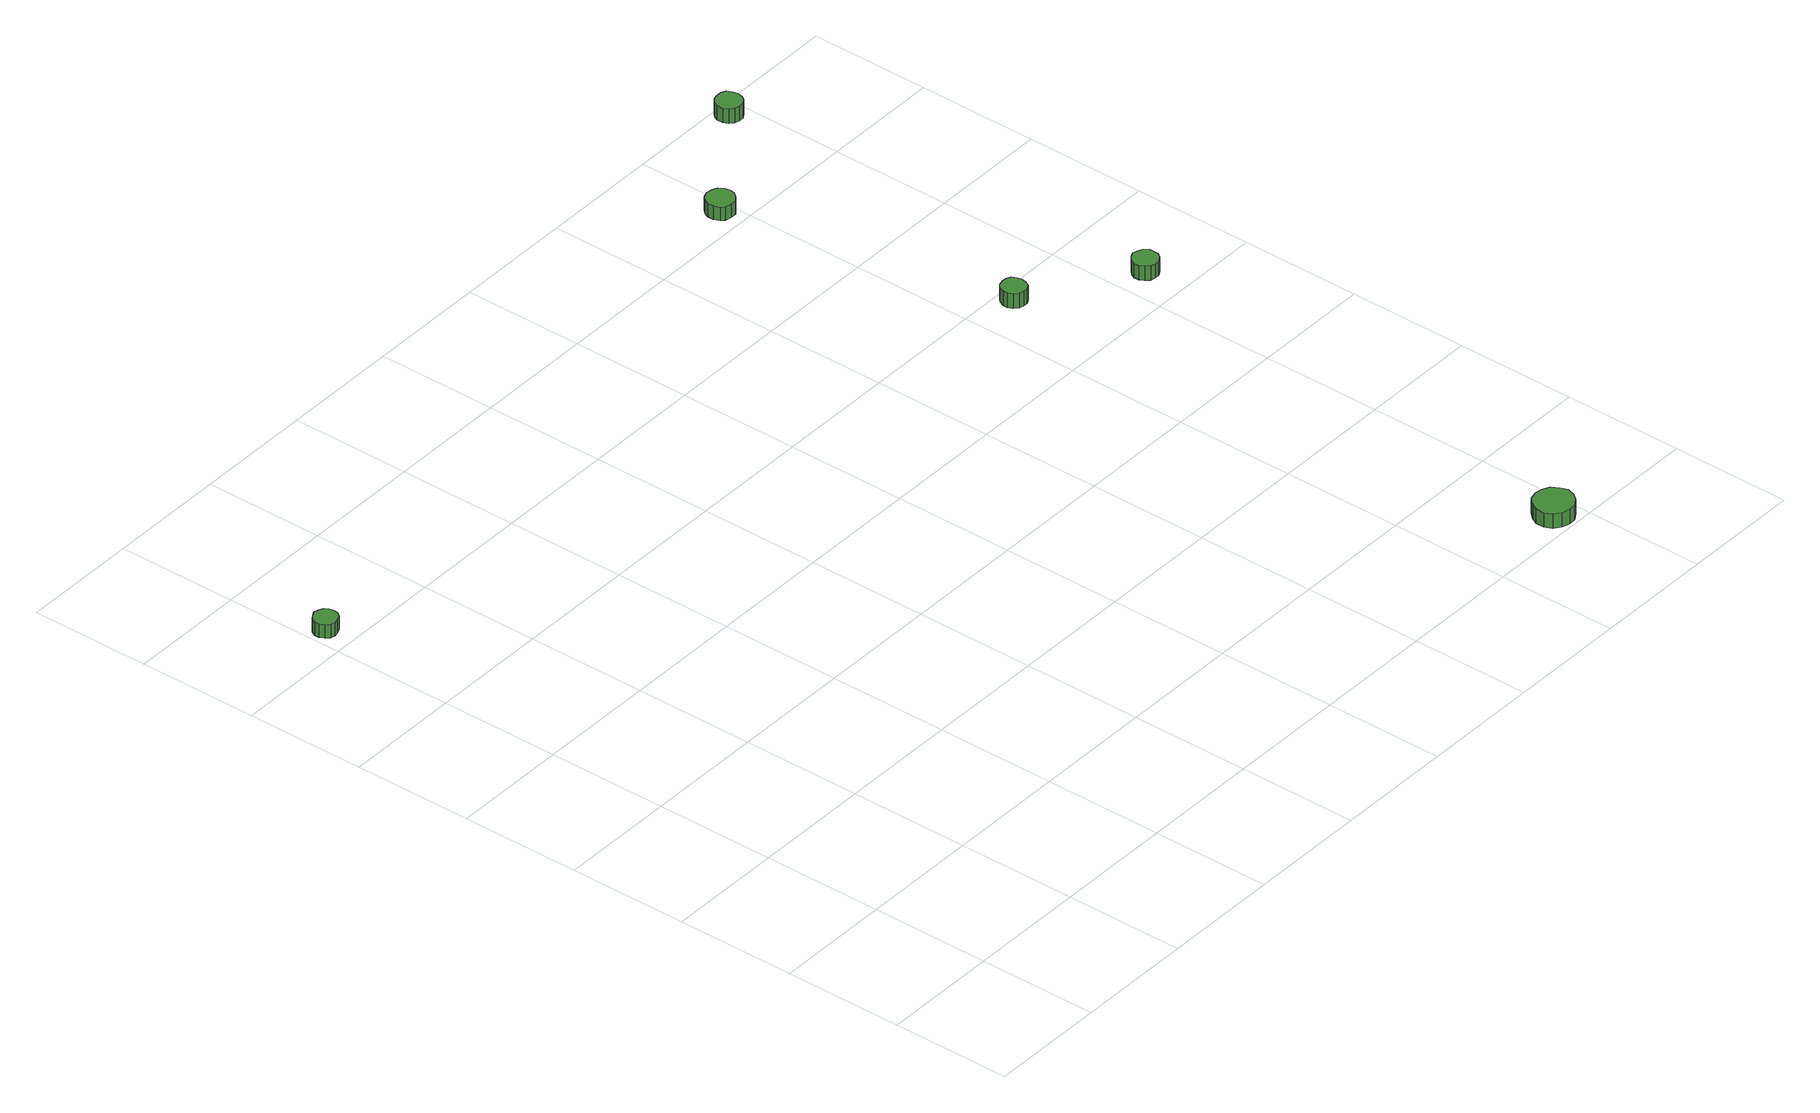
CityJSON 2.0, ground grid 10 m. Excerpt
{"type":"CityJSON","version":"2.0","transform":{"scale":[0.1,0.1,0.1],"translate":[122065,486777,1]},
"CityObjects":{
"tree1":{"type":"SolitaryVegetationObject","attributes":{"function":"something"},"geometry":[{"type":"MultiSurface","lod":"1","boundaries":[[[0,1,2,3,4,5,6,7,8,9,10,11,12,13,14]],[[15,16,17,18,19,20,21,22,23,24,25,26,27,28,29]],[[0,29,28,1]],[[1,28,27,2]],[[2,27,26,3]],[[3,26,25,4]],[[4,25,24,5]],[[5,24,23,6]],[[6,23,22,7]],[[7,22,21,8]],[[8,21,20,9]],[[9,20,19,10]],[[10,19,18,11]],[[11,18,17,12]],[[12,17,16,13]],[[13,16,15,14]],[[14,15,29,0]]]}]},
"tree2":{"type":"SolitaryVegetationObject","attributes":{"function":"something"},"geometry":[{"type":"MultiSurface","lod":"1","boundaries":[[[30,31,32,33,34,35,36,37,38,39,40,41,42,43,44]],[[45,46,47,48,49,50,51,52,53,54,55,56,57,58,59]],[[30,59,58,31]],[[31,58,57,32]],[[32,57,56,33]],[[33,56,55,34]],[[34,55,54,35]],[[35,54,53,36]],[[36,53,52,37]],[[37,52,51,38]],[[38,51,50,39]],[[39,50,49,40]],[[40,49,48,41]],[[41,48,47,42]],[[42,47,46,43]],[[43,46,45,44]],[[44,45,59,30]]]}]},
"tree3":{"type":"SolitaryVegetationObject","attributes":{"function":"something"},"geometry":[{"type":"MultiSurface","lod":"1","boundaries":[[[60,61,62,63,64,65,66,67,68,69,70,71,72,73,74]],[[75,76,77,78,79,80,81,82,83,84,85,86,87,88,89]],[[60,89,88,61]],[[61,88,87,62]],[[62,87,86,63]],[[63,86,85,64]],[[64,85,84,65]],[[65,84,83,66]],[[66,83,82,67]],[[67,82,81,68]],[[68,81,80,69]],[[69,80,79,70]],[[70,79,78,71]],[[71,78,77,72]],[[72,77,76,73]],[[73,76,75,74]],[[74,75,89,60]]]}]},
"tree4":{"type":"SolitaryVegetationObject","attributes":{"function":"something"},"geometry":[{"type":"MultiSurface","lod":"1","boundaries":[[[90,91,92,93,94,95,96,97,98,99,100,101,102,103,104]],[[105,106,107,108,109,110,111,112,113,114,115,116,117,118,119]],[[90,119,118,91]],[[91,118,117,92]],[[92,117,116,93]],[[93,116,115,94]],[[94,115,114,95]],[[95,114,113,96]],[[96,113,112,97]],[[97,112,111,98]],[[98,111,110,99]],[[99,110,109,100]],[[100,109,108,101]],[[101,108,107,102]],[[102,107,106,103]],[[103,106,105,104]],[[104,105,119,90]]]}]},
"tree5":{"type":"SolitaryVegetationObject","attributes":{"function":"something"},"geometry":[{"type":"MultiSurface","lod":"1","boundaries":[[[120,121,122,123,124,125,126,127,128,129,130,131,132,133,134]],[[135,136,137,138,139,140,141,142,143,144,145,146,147,148,149]],[[120,149,148,121]],[[121,148,147,122]],[[122,147,146,123]],[[123,146,145,124]],[[124,145,144,125]],[[125,144,143,126]],[[126,143,142,127]],[[127,142,141,128]],[[128,141,140,129]],[[129,140,139,130]],[[130,139,138,131]],[[131,138,137,132]],[[132,137,136,133]],[[133,136,135,134]],[[134,135,149,120]]]}]},
"tree6":{"type":"SolitaryVegetationObject","attributes":{"function":"something"},"geometry":[{"type":"MultiSurface","lod":"1","boundaries":[[[150,151,152,153,154,155,156,157,158,159,160,161,162,163,164]],[[165,166,167,168,169,170,171,172,173,174,175,176,177,178,179]],[[150,179,178,151]],[[151,178,177,152]],[[152,177,176,153]],[[153,176,175,154]],[[154,175,174,155]],[[155,174,173,156]],[[156,173,172,157]],[[157,172,171,158]],[[158,171,170,159]],[[159,170,169,160]],[[160,169,168,161]],[[161,168,167,162]],[[162,167,166,163]],[[163,166,165,164]],[[164,165,179,150]]]}]}
},
"vertices":[
[24,623,13],[23,627,13],[21,630,13],[17,632,13],[13,633,13],[9,631,13],[6,629,13],[4,625,13],[4,621,13],[6,617,13],[9,614,13],[13,613,13],[17,614,13],[21,616,13],[23,619,13],[23,619,1],[21,616,1],[17,614,1],[13,613,1],[9,614,1],[6,617,1],[4,621,1],[4,625,1],[6,629,1],[9,631,1],[13,633,1],[17,632,1],[21,630,1],[23,627,1],[24,623,1],
[699,19,13],[697,25,13],[693,31,13],[687,34,13],[681,35,13],[674,33,13],[669,28,13],[666,22,13],[666,15,13],[669,9,13],[674,5,13],[681,3,13],[687,3,13],[693,7,13],[697,12,13],[697,12,0],[693,7,0],[687,3,0],[681,3,0],[674,5,0],[669,9,0],[666,15,0],[666,22,0],[669,28,0],[674,33,0],[681,35,0],[687,34,0],[693,31,0],[697,25,0],[699,19,0],
[645,483,18],[644,487,18],[642,491,18],[638,493,18],[634,493,18],[630,492,18],[627,489,18],[625,485,18],[625,481,18],[627,477,18],[630,474,18],[634,473,18],[638,473,18],[642,475,18],[644,479,18],[644,479,5],[642,475,5],[638,473,5],[634,473,5],[630,474,5],[627,477,5],[625,481,5],[625,485,5],[627,489,5],[630,492,5],[634,493,5],[638,493,5],[642,491,5],[644,487,5],[645,483,5],
[600,718,15],[599,723,15],[596,727,15],[592,729,15],[587,730,15],[582,728,15],[579,725,15],[577,721,15],[577,716,15],[579,711,15],[582,708,15],[587,707,15],[592,707,15],[596,710,15],[599,714,15],[599,714,3],[596,710,3],[592,707,3],[587,707,3],[582,708,3],[579,711,3],[577,716,3],[577,721,3],[579,725,3],[582,728,3],[587,730,3],[592,729,3],[596,727,3],[599,723,3],[600,718,3],
[731,430,18],[731,434,18],[728,438,18],[724,440,18],[720,441,18],[716,439,18],[713,436,18],[711,432,18],[711,428,18],[713,424,18],[716,421,18],[720,420,18],[724,420,18],[728,422,18],[731,426,18],[731,426,5],[728,422,5],[724,420,5],[720,420,5],[716,421,5],[713,424,5],[711,428,5],[711,432,5],[713,436,5],[716,439,5],[720,441,5],[724,440,5],[728,438,5],[731,434,5],[731,430,5],
[696,789,14],[695,793,14],[693,797,14],[689,799,14],[684,799,14],[680,798,14],[677,795,14],[675,791,14],[675,786,14],[677,782,14],[680,779,14],[684,778,14],[689,778,14],[693,781,14],[695,784,14],[695,784,1],[693,781,1],[689,778,1],[684,778,1],[680,779,1],[677,782,1],[675,786,1],[675,791,1],[677,795,1],[680,798,1],[684,799,1],[689,799,1],[693,797,1],[695,793,1],[696,789,1]
]}
